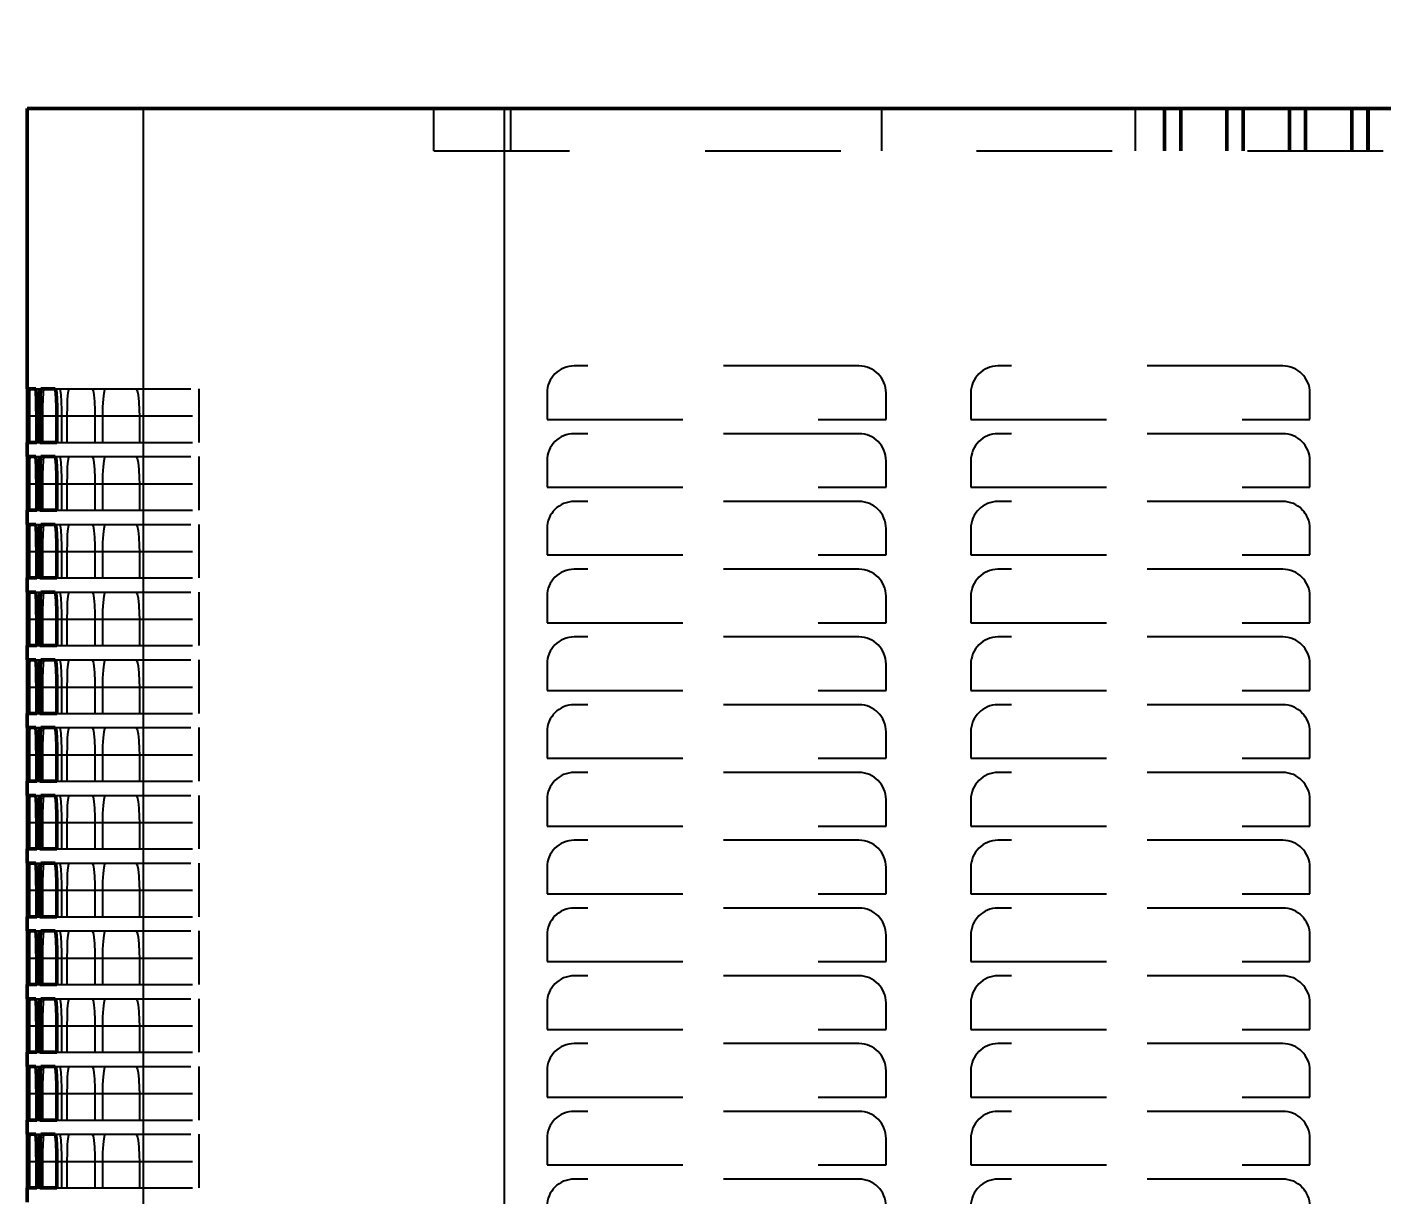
# Model space of a CAD drawing. Header units: inches. Extents: x -0.3 to 42.3, y 0 to 35.9.
# Drawn here: x -0.27 to 9.72, y 27.13 to 35.75 of the extents above; entities that cross this region are included whole.
import ezdxf

# ---------------------------------------------------------------- set-up
doc = ezdxf.new("R2010")
doc.units = ezdxf.units.IN
doc.header["$MEASUREMENT"] = 0
doc.linetypes.add('Dashed', pattern=[2, 1, -1])
for name, color, linetype, lineweight in [('AM_0', 7, 'Continuous', 50), ('AM_4', 3, 'Continuous', 25), ('AM_5', 3, 'Continuous', 25), ('AM_9', 6, 'Dashed', 25)]:
    doc.layers.add(name, color=color, linetype=linetype, lineweight=lineweight)
doc.dimstyles.get("Standard").update_dxf_attribs({"dimtxt": 0.18, "dimasz": 0.18, "dimexe": 0.18, "dimexo": 0.0625, "dimgap": 0.09, "dimtad": 0, "dimtih": 1, "dimtoh": 1, "dimdec": 4, "dimzin": 0, "dimdsep": 46, "dimtxsty": 'Standard', "dimcen": 0.09, "dimadec": 0, "dimazin": 0, "dimtfac": 1, "dimtdec": 4, "dimtofl": 0, "dimtmove": 0, "dimatfit": 3, "dimfxl": 1, "dimtolj": 1, "dimtzin": 0, "dimarcsym": 0})

# ---------------------------------------------------------------- blocks, each defined once
blk = doc.blocks.new('*D1')
at = {"layer": 'AM_5', "color": 0, "lineweight": -2}
for p, q in [((14.375, 35.75), (39.27, 35.75)), ((39.27, 33.75), (39.27, 24.8282)), ((39.27, 2), (39.27, 10.9218)), ((3.39, 0), (39.27, 0))]:
    blk.add_line(p, q, dxfattribs=at)
at = {"layer": 'AM_5', "color": 0}
for points in [[(39.6033, 33.75), (38.9367, 33.75), (39.27, 35.75)], [(38.9367, 2), (39.6033, 2), (39.27, 0)]]:
    blk.add_solid(points, dxfattribs=at)
at = {"layer": 'Defpoints', "color": 0}
for p in [(14.375, 35.75), (3.39, 0), (39.27, 0)]:
    blk.add_point(p, dxfattribs=at)
at = {"layer": 'AM_5', "color": 0, "insert": (39.27, 17.875), "char_height": 2, "attachment_point": 5, "rotation": 90}
blk.add_mtext('\\A1;35.75 in', dxfattribs=at)

msp = doc.modelspace()

# ---------------------------------------------------------------- linework, layer by layer
at = {"layer": 'AM_0'}
for p, q in [((-0.27, 35.15), (35.27, 35.15)), ((-0.27, 35.15), (-0.27, 33.081)), ((-0.26742, 33.081), (-0.27, 33.081)), ((-0.20582, 33.081), (-0.25626, 33.081)), ((-0.06207, 33.081), (-0.16774, 33.081)), ((-0.26593, 32.686), (-0.26593, 32.881)), ((-0.25913, 32.881), (-0.25913, 32.686)), ((-0.19909, 32.686), (-0.19909, 32.881)), ((-0.17586, 32.881), (-0.17586, 32.686)), ((-0.05007, 32.686), (-0.05007, 32.881)), ((-0.27, 32.686), (-0.26593, 32.686)), ((-0.27, 32.686), (-0.27, 32.581)), ((-0.25913, 32.686), (-0.19909, 32.686)), ((-0.17586, 32.686), (-0.05007, 32.686)), ((-0.26742, 32.581), (-0.27, 32.581)), ((-0.20582, 32.581), (-0.25626, 32.581)), ((-0.06207, 32.581), (-0.16774, 32.581)), ((-0.26593, 32.186), (-0.26593, 32.381)), ((-0.25913, 32.381), (-0.25913, 32.186)), ((-0.19909, 32.186), (-0.19909, 32.381)), ((-0.17586, 32.381), (-0.17586, 32.186)), ((-0.05007, 32.186), (-0.05007, 32.381)), ((-0.27, 32.186), (-0.26593, 32.186)), ((-0.27, 32.186), (-0.27, 32.081)), ((-0.25913, 32.186), (-0.19909, 32.186)), ((-0.17586, 32.186), (-0.05007, 32.186)), ((-0.26742, 32.081), (-0.27, 32.081)), ((-0.20582, 32.081), (-0.25626, 32.081)), ((-0.06207, 32.081), (-0.16774, 32.081)), ((-0.26593, 31.686), (-0.26593, 31.881)), ((-0.25913, 31.881), (-0.25913, 31.686)), ((-0.19909, 31.686), (-0.19909, 31.881)), ((-0.17586, 31.881), (-0.17586, 31.686)), ((-0.05007, 31.686), (-0.05007, 31.881)), ((-0.27, 31.686), (-0.26593, 31.686)), ((-0.27, 31.686), (-0.27, 31.581)), ((-0.25913, 31.686), (-0.19909, 31.686)), ((-0.17586, 31.686), (-0.05007, 31.686)), ((-0.26742, 31.581), (-0.27, 31.581)), ((-0.20582, 31.581), (-0.25626, 31.581)), ((-0.06207, 31.581), (-0.16774, 31.581)), ((-0.26593, 31.186), (-0.26593, 31.381)), ((-0.25913, 31.381), (-0.25913, 31.186)), ((-0.19909, 31.186), (-0.19909, 31.381)), ((-0.17586, 31.381), (-0.17586, 31.186)), ((-0.05007, 31.186), (-0.05007, 31.381)), ((-0.27, 31.186), (-0.26593, 31.186)), ((-0.27, 31.186), (-0.27, 31.081)), ((-0.25913, 31.186), (-0.19909, 31.186)), ((-0.17586, 31.186), (-0.05007, 31.186)), ((-0.26742, 31.081), (-0.27, 31.081)), ((-0.20582, 31.081), (-0.25626, 31.081)), ((-0.06207, 31.081), (-0.16774, 31.081)), ((-0.26593, 30.686), (-0.26593, 30.881)), ((-0.25913, 30.881), (-0.25913, 30.686)), ((-0.19909, 30.686), (-0.19909, 30.881)), ((-0.17586, 30.881), (-0.17586, 30.686)), ((-0.05007, 30.686), (-0.05007, 30.881)), ((-0.27, 30.686), (-0.26593, 30.686)), ((-0.27, 30.686), (-0.27, 30.581)), ((-0.25913, 30.686), (-0.19909, 30.686)), ((-0.17586, 30.686), (-0.05007, 30.686)), ((-0.26742, 30.581), (-0.27, 30.581)), ((-0.20582, 30.581), (-0.25626, 30.581)), ((-0.06207, 30.581), (-0.16774, 30.581)), ((-0.26593, 30.186), (-0.26593, 30.381)), ((-0.25913, 30.381), (-0.25913, 30.186)), ((-0.19909, 30.186), (-0.19909, 30.381)), ((-0.17586, 30.381), (-0.17586, 30.186)), ((-0.05007, 30.186), (-0.05007, 30.381)), ((-0.27, 30.186), (-0.26593, 30.186)), ((-0.27, 30.186), (-0.27, 30.081)), ((-0.25913, 30.186), (-0.19909, 30.186)), ((-0.17586, 30.186), (-0.05007, 30.186)), ((-0.26742, 30.081), (-0.27, 30.081)), ((-0.20582, 30.081), (-0.25626, 30.081)), ((-0.06207, 30.081), (-0.16774, 30.081)), ((-0.26593, 29.686), (-0.26593, 29.881)), ((-0.25913, 29.881), (-0.25913, 29.686)), ((-0.19909, 29.686), (-0.19909, 29.881)), ((-0.17586, 29.881), (-0.17586, 29.686)), ((-0.05007, 29.686), (-0.05007, 29.881)), ((-0.27, 29.686), (-0.26593, 29.686)), ((-0.27, 29.686), (-0.27, 29.581)), ((-0.25913, 29.686), (-0.19909, 29.686)), ((-0.17586, 29.686), (-0.05007, 29.686)), ((-0.26742, 29.581), (-0.27, 29.581)), ((-0.20582, 29.581), (-0.25626, 29.581)), ((-0.06207, 29.581), (-0.16774, 29.581)), ((-0.26593, 29.186), (-0.26593, 29.381)), ((-0.25913, 29.381), (-0.25913, 29.186)), ((-0.19909, 29.186), (-0.19909, 29.381)), ((-0.17586, 29.381), (-0.17586, 29.186)), ((-0.05007, 29.186), (-0.05007, 29.381)), ((-0.27, 29.186), (-0.26593, 29.186)), ((-0.27, 29.186), (-0.27, 29.081)), ((-0.25913, 29.186), (-0.19909, 29.186)), ((-0.17586, 29.186), (-0.05007, 29.186)), ((-0.26742, 29.081), (-0.27, 29.081)), ((-0.20582, 29.081), (-0.25626, 29.081)), ((-0.06207, 29.081), (-0.16774, 29.081)), ((-0.26593, 28.686), (-0.26593, 28.881)), ((-0.25913, 28.881), (-0.25913, 28.686)), ((-0.19909, 28.686), (-0.19909, 28.881)), ((-0.17586, 28.881), (-0.17586, 28.686)), ((-0.05007, 28.686), (-0.05007, 28.881)), ((-0.27, 28.686), (-0.26593, 28.686)), ((-0.27, 28.686), (-0.27, 28.581)), ((-0.25913, 28.686), (-0.19909, 28.686)), ((-0.17586, 28.686), (-0.05007, 28.686)), ((-0.26742, 28.581), (-0.27, 28.581)), ((-0.20582, 28.581), (-0.25626, 28.581)), ((-0.06207, 28.581), (-0.16774, 28.581)), ((-0.26593, 28.186), (-0.26593, 28.381)), ((-0.25913, 28.381), (-0.25913, 28.186)), ((-0.19909, 28.186), (-0.19909, 28.381)), ((-0.17586, 28.381), (-0.17586, 28.186)), ((-0.05007, 28.186), (-0.05007, 28.381)), ((-0.27, 28.186), (-0.26593, 28.186)), ((-0.27, 28.186), (-0.27, 28.081)), ((-0.25913, 28.186), (-0.19909, 28.186)), ((-0.17586, 28.186), (-0.05007, 28.186)), ((-0.26742, 28.081), (-0.27, 28.081)), ((-0.20582, 28.081), (-0.25626, 28.081)), ((-0.06207, 28.081), (-0.16774, 28.081)), ((-0.26593, 27.686), (-0.26593, 27.881)), ((-0.25913, 27.881), (-0.25913, 27.686)), ((-0.19909, 27.686), (-0.19909, 27.881)), ((-0.17586, 27.881), (-0.17586, 27.686)), ((-0.05007, 27.686), (-0.05007, 27.881)), ((-0.27, 27.686), (-0.26593, 27.686)), ((-0.27, 27.686), (-0.27, 27.581)), ((-0.25913, 27.686), (-0.19909, 27.686)), ((-0.17586, 27.686), (-0.05007, 27.686)), ((-0.26742, 27.581), (-0.27, 27.581)), ((-0.20582, 27.581), (-0.25626, 27.581)), ((-0.06207, 27.581), (-0.16774, 27.581)), ((-0.26593, 27.186), (-0.26593, 27.381)), ((-0.25913, 27.381), (-0.25913, 27.186)), ((-0.19909, 27.186), (-0.19909, 27.381)), ((-0.17586, 27.381), (-0.17586, 27.186)), ((-0.05007, 27.186), (-0.05007, 27.381)), ((-0.27, 27.186), (-0.26593, 27.186)), ((-0.27, 27.186), (-0.27, 27.081)), ((-0.25913, 27.186), (-0.19909, 27.186)), ((-0.17586, 27.186), (-0.05007, 27.186))]:
    msp.add_line(p, q, dxfattribs=at)
for points in [[(-0.26593, 32.881), (-0.26603, 32.9472), (-0.26629, 33.00594), (-0.26667, 33.05059), (-0.26712, 33.07612), (-0.26742, 33.081)], [(-0.25626, 33.081), (-0.25725, 33.06972), (-0.25809, 33.03717), (-0.25871, 32.987), (-0.25906, 32.92488), (-0.25913, 32.881)], [(-0.19909, 32.881), (-0.19947, 32.94717), (-0.20059, 33.00588), (-0.20229, 33.05053), (-0.20437, 33.0761), (-0.20582, 33.081)], [(-0.16774, 33.081), (-0.17047, 33.06971), (-0.17286, 33.03711), (-0.17465, 32.98689), (-0.17567, 32.92475), (-0.17586, 32.881)], [(-0.05007, 32.881), (-0.05075, 32.94711), (-0.05272, 33.00577), (-0.05573, 33.05042), (-0.05944, 33.07604), (-0.06207, 33.081)], [(-0.26593, 32.381), (-0.26603, 32.4472), (-0.26629, 32.50594), (-0.26667, 32.55059), (-0.26712, 32.57612), (-0.26742, 32.581)], [(-0.25626, 32.581), (-0.25725, 32.56972), (-0.25809, 32.53717), (-0.25871, 32.487), (-0.25906, 32.42488), (-0.25913, 32.381)], [(-0.19909, 32.381), (-0.19947, 32.44717), (-0.20059, 32.50588), (-0.20229, 32.55053), (-0.20437, 32.5761), (-0.20582, 32.581)], [(-0.16774, 32.581), (-0.17047, 32.56971), (-0.17286, 32.53711), (-0.17465, 32.48689), (-0.17567, 32.42475), (-0.17586, 32.381)], [(-0.05007, 32.381), (-0.05075, 32.44711), (-0.05272, 32.50577), (-0.05573, 32.55042), (-0.05944, 32.57604), (-0.06207, 32.581)], [(-0.26593, 31.881), (-0.26603, 31.9472), (-0.26629, 32.00594), (-0.26667, 32.05059), (-0.26712, 32.07612), (-0.26742, 32.081)], [(-0.25626, 32.081), (-0.25725, 32.06972), (-0.25809, 32.03717), (-0.25871, 31.987), (-0.25906, 31.92488), (-0.25913, 31.881)], [(-0.19909, 31.881), (-0.19947, 31.94717), (-0.20059, 32.00588), (-0.20229, 32.05053), (-0.20437, 32.0761), (-0.20582, 32.081)], [(-0.16774, 32.081), (-0.17047, 32.06971), (-0.17286, 32.03711), (-0.17465, 31.98689), (-0.17567, 31.92475), (-0.17586, 31.881)], [(-0.05007, 31.881), (-0.05075, 31.94711), (-0.05272, 32.00577), (-0.05573, 32.05042), (-0.05944, 32.07604), (-0.06207, 32.081)], [(-0.26593, 31.381), (-0.26603, 31.4472), (-0.26629, 31.50594), (-0.26667, 31.55059), (-0.26712, 31.57612), (-0.26742, 31.581)], [(-0.25626, 31.581), (-0.25725, 31.56972), (-0.25809, 31.53717), (-0.25871, 31.487), (-0.25906, 31.42488), (-0.25913, 31.381)], [(-0.19909, 31.381), (-0.19947, 31.44717), (-0.20059, 31.50588), (-0.20229, 31.55053), (-0.20437, 31.5761), (-0.20582, 31.581)], [(-0.16774, 31.581), (-0.17047, 31.56971), (-0.17286, 31.53711), (-0.17465, 31.48689), (-0.17567, 31.42475), (-0.17586, 31.381)], [(-0.05007, 31.381), (-0.05075, 31.44711), (-0.05272, 31.50577), (-0.05573, 31.55042), (-0.05944, 31.57604), (-0.06207, 31.581)], [(-0.26593, 30.881), (-0.26603, 30.9472), (-0.26629, 31.00594), (-0.26667, 31.05059), (-0.26712, 31.07612), (-0.26742, 31.081)], [(-0.25626, 31.081), (-0.25725, 31.06972), (-0.25809, 31.03717), (-0.25871, 30.987), (-0.25906, 30.92488), (-0.25913, 30.881)], [(-0.19909, 30.881), (-0.19947, 30.94717), (-0.20059, 31.00588), (-0.20229, 31.05053), (-0.20437, 31.0761), (-0.20582, 31.081)], [(-0.16774, 31.081), (-0.17047, 31.06971), (-0.17286, 31.03711), (-0.17465, 30.98689), (-0.17567, 30.92475), (-0.17586, 30.881)], [(-0.05007, 30.881), (-0.05075, 30.94711), (-0.05272, 31.00577), (-0.05573, 31.05042), (-0.05944, 31.07604), (-0.06207, 31.081)], [(-0.26593, 30.381), (-0.26603, 30.4472), (-0.26629, 30.50594), (-0.26667, 30.55059), (-0.26712, 30.57612), (-0.26742, 30.581)], [(-0.25626, 30.581), (-0.25725, 30.56972), (-0.25809, 30.53717), (-0.25871, 30.487), (-0.25906, 30.42488), (-0.25913, 30.381)], [(-0.19909, 30.381), (-0.19947, 30.44717), (-0.20059, 30.50588), (-0.20229, 30.55053), (-0.20437, 30.5761), (-0.20582, 30.581)], [(-0.16774, 30.581), (-0.17047, 30.56971), (-0.17286, 30.53711), (-0.17465, 30.48689), (-0.17567, 30.42475), (-0.17586, 30.381)], [(-0.05007, 30.381), (-0.05075, 30.44711), (-0.05272, 30.50577), (-0.05573, 30.55042), (-0.05944, 30.57604), (-0.06207, 30.581)], [(-0.26593, 29.881), (-0.26603, 29.9472), (-0.26629, 30.00594), (-0.26667, 30.05059), (-0.26712, 30.07612), (-0.26742, 30.081)], [(-0.25626, 30.081), (-0.25725, 30.06972), (-0.25809, 30.03717), (-0.25871, 29.987), (-0.25906, 29.92488), (-0.25913, 29.881)], [(-0.19909, 29.881), (-0.19947, 29.94717), (-0.20059, 30.00588), (-0.20229, 30.05053), (-0.20437, 30.0761), (-0.20582, 30.081)], [(-0.16774, 30.081), (-0.17047, 30.06971), (-0.17286, 30.03711), (-0.17465, 29.98689), (-0.17567, 29.92475), (-0.17586, 29.881)], [(-0.05007, 29.881), (-0.05075, 29.94711), (-0.05272, 30.00577), (-0.05573, 30.05042), (-0.05944, 30.07604), (-0.06207, 30.081)], [(-0.26593, 29.381), (-0.26603, 29.4472), (-0.26629, 29.50594), (-0.26667, 29.55059), (-0.26712, 29.57612), (-0.26742, 29.581)], [(-0.25626, 29.581), (-0.25725, 29.56972), (-0.25809, 29.53717), (-0.25871, 29.487), (-0.25906, 29.42488), (-0.25913, 29.381)], [(-0.19909, 29.381), (-0.19947, 29.44717), (-0.20059, 29.50588), (-0.20229, 29.55053), (-0.20437, 29.5761), (-0.20582, 29.581)], [(-0.16774, 29.581), (-0.17047, 29.56971), (-0.17286, 29.53711), (-0.17465, 29.48689), (-0.17567, 29.42475), (-0.17586, 29.381)], [(-0.05007, 29.381), (-0.05075, 29.44711), (-0.05272, 29.50577), (-0.05573, 29.55042), (-0.05944, 29.57604), (-0.06207, 29.581)], [(-0.26593, 28.881), (-0.26603, 28.9472), (-0.26629, 29.00594), (-0.26667, 29.05059), (-0.26712, 29.07612), (-0.26742, 29.081)], [(-0.25626, 29.081), (-0.25725, 29.06972), (-0.25809, 29.03717), (-0.25871, 28.987), (-0.25906, 28.92488), (-0.25913, 28.881)], [(-0.19909, 28.881), (-0.19947, 28.94717), (-0.20059, 29.00588), (-0.20229, 29.05053), (-0.20437, 29.0761), (-0.20582, 29.081)], [(-0.16774, 29.081), (-0.17047, 29.06971), (-0.17286, 29.03711), (-0.17465, 28.98689), (-0.17567, 28.92475), (-0.17586, 28.881)], [(-0.05007, 28.881), (-0.05075, 28.94711), (-0.05272, 29.00577), (-0.05573, 29.05042), (-0.05944, 29.07604), (-0.06207, 29.081)], [(-0.26593, 28.381), (-0.26603, 28.4472), (-0.26629, 28.50594), (-0.26667, 28.55059), (-0.26712, 28.57612), (-0.26742, 28.581)], [(-0.25626, 28.581), (-0.25725, 28.56972), (-0.25809, 28.53717), (-0.25871, 28.487), (-0.25906, 28.42488), (-0.25913, 28.381)], [(-0.19909, 28.381), (-0.19947, 28.44717), (-0.20059, 28.50588), (-0.20229, 28.55053), (-0.20437, 28.5761), (-0.20582, 28.581)], [(-0.16774, 28.581), (-0.17047, 28.56971), (-0.17286, 28.53711), (-0.17465, 28.48689), (-0.17567, 28.42475), (-0.17586, 28.381)], [(-0.05007, 28.381), (-0.05075, 28.44711), (-0.05272, 28.50577), (-0.05573, 28.55042), (-0.05944, 28.57604), (-0.06207, 28.581)], [(-0.26593, 27.881), (-0.26603, 27.9472), (-0.26629, 28.00594), (-0.26667, 28.05059), (-0.26712, 28.07612), (-0.26742, 28.081)], [(-0.25626, 28.081), (-0.25725, 28.06972), (-0.25809, 28.03717), (-0.25871, 27.987), (-0.25906, 27.92488), (-0.25913, 27.881)], [(-0.19909, 27.881), (-0.19947, 27.94717), (-0.20059, 28.00588), (-0.20229, 28.05053), (-0.20437, 28.0761), (-0.20582, 28.081)], [(-0.16774, 28.081), (-0.17047, 28.06971), (-0.17286, 28.03711), (-0.17465, 27.98689), (-0.17567, 27.92475), (-0.17586, 27.881)], [(-0.05007, 27.881), (-0.05075, 27.94711), (-0.05272, 28.00577), (-0.05573, 28.05042), (-0.05944, 28.07604), (-0.06207, 28.081)], [(-0.26593, 27.381), (-0.26603, 27.4472), (-0.26629, 27.50594), (-0.26667, 27.55059), (-0.26712, 27.57612), (-0.26742, 27.581)], [(-0.25626, 27.581), (-0.25725, 27.56972), (-0.25809, 27.53717), (-0.25871, 27.487), (-0.25906, 27.42488), (-0.25913, 27.381)], [(-0.19909, 27.381), (-0.19947, 27.44717), (-0.20059, 27.50588), (-0.20229, 27.55053), (-0.20437, 27.5761), (-0.20582, 27.581)], [(-0.16774, 27.581), (-0.17047, 27.56971), (-0.17286, 27.53711), (-0.17465, 27.48689), (-0.17567, 27.42475), (-0.17586, 27.381)], [(-0.05007, 27.381), (-0.05075, 27.44711), (-0.05272, 27.50577), (-0.05573, 27.55042), (-0.05944, 27.57604), (-0.06207, 27.581)]]:
    msp.add_lwpolyline(points, dxfattribs=at)
at = {"layer": 'AM_4'}
for p, q in [((0.58584, 35.15), (0.58584, 14.625)), ((3.2489, 35.15), (3.2489, 14.625)), ((-0.25913, 32.881), (-0.19909, 32.881)), ((-0.17586, 32.881), (-0.05007, 32.881)), ((-0.25913, 32.381), (-0.19909, 32.381)), ((-0.17586, 32.381), (-0.05007, 32.381)), ((-0.25913, 31.881), (-0.19909, 31.881)), ((-0.17586, 31.881), (-0.05007, 31.881)), ((-0.25913, 31.381), (-0.19909, 31.381)), ((-0.17586, 31.381), (-0.05007, 31.381)), ((-0.25913, 30.881), (-0.19909, 30.881)), ((-0.17586, 30.881), (-0.05007, 30.881)), ((-0.25913, 30.381), (-0.19909, 30.381)), ((-0.17586, 30.381), (-0.05007, 30.381)), ((-0.25913, 29.881), (-0.19909, 29.881)), ((-0.17586, 29.881), (-0.05007, 29.881)), ((-0.25913, 29.381), (-0.19909, 29.381)), ((-0.17586, 29.381), (-0.05007, 29.381)), ((-0.25913, 28.881), (-0.19909, 28.881)), ((-0.17586, 28.881), (-0.05007, 28.881)), ((-0.25913, 28.381), (-0.19909, 28.381)), ((-0.17586, 28.381), (-0.05007, 28.381)), ((-0.25913, 27.881), (-0.19909, 27.881)), ((-0.17586, 27.881), (-0.05007, 27.881)), ((-0.25913, 27.381), (-0.19909, 27.381)), ((-0.17586, 27.381), (-0.05007, 27.381))]:
    msp.add_line(p, q, dxfattribs=at)
at = {"layer": 'AM_9'}
for p, q in [((2.73, 34.838), (2.73, 35.15)), ((3.2489, 35.15), (3.2489, 1.625)), ((3.29791, 34.838), (3.29791, 35.15)), ((6.03166, 34.838), (6.03166, 35.15)), ((7.9, 35.15), (7.9, 34.838)), ((8.11, 35.15), (8.11, 34.838)), ((8.11666, 34.838), (8.11666, 35.15)), ((8.12332, 34.838), (8.12332, 35.15)), ((8.23, 35.15), (8.23, 34.838)), ((8.23674, 34.838), (8.23674, 35.15)), ((8.24349, 34.838), (8.24349, 35.15)), ((8.57, 35.15), (8.57, 34.838)), ((8.577, 34.838), (8.577, 35.15)), ((8.58401, 34.838), (8.58401, 35.15)), ((8.69, 35.15), (8.69, 34.838)), ((8.6971, 34.838), (8.6971, 35.15)), ((8.7042, 34.838), (8.7042, 35.15)), ((9.03, 35.15), (9.03, 34.838)), ((9.03738, 34.838), (9.03738, 35.15)), ((9.04477, 34.838), (9.04477, 35.15)), ((9.15, 35.15), (9.15, 34.838)), ((9.15749, 34.838), (9.15749, 35.15)), ((9.16498, 34.838), (9.16498, 35.15)), ((9.49, 35.15), (9.49, 34.838)), ((9.49781, 34.838), (9.49781, 35.15)), ((9.50562, 34.838), (9.50562, 35.15)), ((9.61, 35.15), (9.61, 34.838)), ((9.61793, 34.838), (9.61793, 35.15)), ((9.62586, 34.838), (9.62586, 35.15)), ((2.73, 34.838), (32.27, 34.838)), ((5.864, 33.25), (3.764, 33.25)), ((8.989, 33.25), (6.889, 33.25)), ((-0.26742, 33.081), (-0.25626, 33.081)), ((-0.20582, 33.081), (-0.16774, 33.081)), ((-0.06207, 33.081), (1, 33.081)), ((1, 32.686), (1, 33.081)), ((3.564, 33.05), (3.564, 32.855)), ((6.064, 32.855), (6.064, 33.05)), ((6.689, 33.05), (6.689, 32.855)), ((9.189, 32.855), (9.189, 33.05)), ((-0.26593, 32.881), (-0.25913, 32.881)), ((-0.26035, 32.881), (-0.26035, 32.686)), ((-0.25075, 32.686), (-0.25075, 32.881)), ((-0.19909, 32.881), (-0.17586, 32.881)), ((-0.17953, 32.881), (-0.17953, 32.686)), ((-0.15351, 32.686), (-0.15351, 32.881)), ((-0.05007, 32.881), (1, 32.881)), ((-0.01649, 32.881), (-0.01649, 32.686)), ((0.026, 32.686), (0.026, 32.881)), ((0.22909, 32.881), (0.22909, 32.686)), ((0.28815, 32.686), (0.28815, 32.881)), ((0.55774, 32.881), (0.55774, 32.686)), ((3.564, 32.855), (6.064, 32.855)), ((6.689, 32.855), (9.189, 32.855)), ((-0.26593, 32.686), (-0.25913, 32.686)), ((-0.19909, 32.686), (-0.17586, 32.686)), ((-0.05007, 32.686), (1, 32.686)), ((5.864, 32.75), (3.764, 32.75)), ((8.989, 32.75), (6.889, 32.75)), ((-0.26742, 32.581), (-0.25626, 32.581)), ((-0.20582, 32.581), (-0.16774, 32.581)), ((-0.06207, 32.581), (1, 32.581)), ((1, 32.186), (1, 32.581)), ((3.564, 32.55), (3.564, 32.355)), ((6.064, 32.355), (6.064, 32.55)), ((6.689, 32.55), (6.689, 32.355)), ((9.189, 32.355), (9.189, 32.55)), ((-0.26593, 32.381), (-0.25913, 32.381)), ((-0.26035, 32.381), (-0.26035, 32.186)), ((-0.25075, 32.186), (-0.25075, 32.381)), ((-0.19909, 32.381), (-0.17586, 32.381)), ((-0.17953, 32.381), (-0.17953, 32.186)), ((-0.15351, 32.186), (-0.15351, 32.381)), ((-0.05007, 32.381), (1, 32.381)), ((-0.01649, 32.381), (-0.01649, 32.186)), ((0.026, 32.186), (0.026, 32.381)), ((0.22909, 32.381), (0.22909, 32.186)), ((0.28815, 32.186), (0.28815, 32.381)), ((0.55774, 32.381), (0.55774, 32.186)), ((3.564, 32.355), (6.064, 32.355)), ((6.689, 32.355), (9.189, 32.355)), ((-0.26593, 32.186), (-0.25913, 32.186)), ((-0.19909, 32.186), (-0.17586, 32.186)), ((-0.05007, 32.186), (1, 32.186)), ((5.864, 32.25), (3.764, 32.25)), ((8.989, 32.25), (6.889, 32.25)), ((-0.26742, 32.081), (-0.25626, 32.081)), ((-0.20582, 32.081), (-0.16774, 32.081)), ((-0.06207, 32.081), (1, 32.081)), ((1, 31.686), (1, 32.081)), ((3.564, 32.05), (3.564, 31.855)), ((6.064, 31.855), (6.064, 32.05)), ((6.689, 32.05), (6.689, 31.855)), ((9.189, 31.855), (9.189, 32.05)), ((-0.26593, 31.881), (-0.25913, 31.881)), ((-0.26035, 31.881), (-0.26035, 31.686)), ((-0.25075, 31.686), (-0.25075, 31.881)), ((-0.19909, 31.881), (-0.17586, 31.881)), ((-0.17953, 31.881), (-0.17953, 31.686)), ((-0.15351, 31.686), (-0.15351, 31.881)), ((-0.05007, 31.881), (1, 31.881)), ((-0.01649, 31.881), (-0.01649, 31.686)), ((0.026, 31.686), (0.026, 31.881)), ((0.22909, 31.881), (0.22909, 31.686)), ((0.28815, 31.686), (0.28815, 31.881)), ((0.55774, 31.881), (0.55774, 31.686)), ((3.564, 31.855), (6.064, 31.855)), ((6.689, 31.855), (9.189, 31.855)), ((-0.26593, 31.686), (-0.25913, 31.686)), ((-0.19909, 31.686), (-0.17586, 31.686)), ((-0.05007, 31.686), (1, 31.686)), ((5.864, 31.75), (3.764, 31.75)), ((8.989, 31.75), (6.889, 31.75)), ((-0.26742, 31.581), (-0.25626, 31.581)), ((-0.20582, 31.581), (-0.16774, 31.581)), ((-0.06207, 31.581), (1, 31.581)), ((1, 31.186), (1, 31.581)), ((3.564, 31.55), (3.564, 31.355)), ((6.064, 31.355), (6.064, 31.55)), ((6.689, 31.55), (6.689, 31.355)), ((9.189, 31.355), (9.189, 31.55)), ((-0.26593, 31.381), (-0.25913, 31.381)), ((-0.26035, 31.381), (-0.26035, 31.186)), ((-0.25075, 31.186), (-0.25075, 31.381)), ((-0.19909, 31.381), (-0.17586, 31.381)), ((-0.17953, 31.381), (-0.17953, 31.186)), ((-0.15351, 31.186), (-0.15351, 31.381)), ((-0.05007, 31.381), (1, 31.381)), ((-0.01649, 31.381), (-0.01649, 31.186)), ((0.026, 31.186), (0.026, 31.381)), ((0.22909, 31.381), (0.22909, 31.186)), ((0.28815, 31.186), (0.28815, 31.381)), ((0.55774, 31.381), (0.55774, 31.186)), ((3.564, 31.355), (6.064, 31.355)), ((6.689, 31.355), (9.189, 31.355)), ((-0.26593, 31.186), (-0.25913, 31.186)), ((-0.19909, 31.186), (-0.17586, 31.186)), ((-0.05007, 31.186), (1, 31.186)), ((5.864, 31.25), (3.764, 31.25)), ((8.989, 31.25), (6.889, 31.25)), ((-0.26742, 31.081), (-0.25626, 31.081)), ((-0.20582, 31.081), (-0.16774, 31.081)), ((-0.06207, 31.081), (1, 31.081)), ((1, 30.686), (1, 31.081)), ((3.564, 31.05), (3.564, 30.855)), ((6.064, 30.855), (6.064, 31.05)), ((6.689, 31.05), (6.689, 30.855)), ((9.189, 30.855), (9.189, 31.05)), ((-0.26593, 30.881), (-0.25913, 30.881)), ((-0.26035, 30.881), (-0.26035, 30.686)), ((-0.25075, 30.686), (-0.25075, 30.881)), ((-0.19909, 30.881), (-0.17586, 30.881)), ((-0.17953, 30.881), (-0.17953, 30.686)), ((-0.15351, 30.686), (-0.15351, 30.881)), ((-0.05007, 30.881), (1, 30.881)), ((-0.01649, 30.881), (-0.01649, 30.686)), ((0.026, 30.686), (0.026, 30.881)), ((0.22909, 30.881), (0.22909, 30.686)), ((0.28815, 30.686), (0.28815, 30.881)), ((0.55774, 30.881), (0.55774, 30.686)), ((3.564, 30.855), (6.064, 30.855)), ((6.689, 30.855), (9.189, 30.855)), ((-0.26593, 30.686), (-0.25913, 30.686)), ((-0.19909, 30.686), (-0.17586, 30.686)), ((-0.05007, 30.686), (1, 30.686)), ((5.864, 30.75), (3.764, 30.75)), ((8.989, 30.75), (6.889, 30.75)), ((-0.26742, 30.581), (-0.25626, 30.581)), ((-0.20582, 30.581), (-0.16774, 30.581)), ((-0.06207, 30.581), (1, 30.581)), ((1, 30.186), (1, 30.581)), ((3.564, 30.55), (3.564, 30.355)), ((6.064, 30.355), (6.064, 30.55)), ((6.689, 30.55), (6.689, 30.355)), ((9.189, 30.355), (9.189, 30.55)), ((-0.26593, 30.381), (-0.25913, 30.381)), ((-0.26035, 30.381), (-0.26035, 30.186)), ((-0.25075, 30.186), (-0.25075, 30.381)), ((-0.19909, 30.381), (-0.17586, 30.381)), ((-0.17953, 30.381), (-0.17953, 30.186)), ((-0.15351, 30.186), (-0.15351, 30.381)), ((-0.05007, 30.381), (1, 30.381)), ((-0.01649, 30.381), (-0.01649, 30.186)), ((0.026, 30.186), (0.026, 30.381)), ((0.22909, 30.381), (0.22909, 30.186)), ((0.28815, 30.186), (0.28815, 30.381)), ((0.55774, 30.381), (0.55774, 30.186)), ((3.564, 30.355), (6.064, 30.355)), ((6.689, 30.355), (9.189, 30.355)), ((-0.26593, 30.186), (-0.25913, 30.186)), ((-0.19909, 30.186), (-0.17586, 30.186)), ((-0.05007, 30.186), (1, 30.186)), ((5.864, 30.25), (3.764, 30.25)), ((8.989, 30.25), (6.889, 30.25)), ((-0.26742, 30.081), (-0.25626, 30.081)), ((-0.20582, 30.081), (-0.16774, 30.081)), ((-0.06207, 30.081), (1, 30.081)), ((1, 29.686), (1, 30.081)), ((3.564, 30.05), (3.564, 29.855)), ((6.064, 29.855), (6.064, 30.05)), ((6.689, 30.05), (6.689, 29.855)), ((9.189, 29.855), (9.189, 30.05)), ((-0.26593, 29.881), (-0.25913, 29.881)), ((-0.26035, 29.881), (-0.26035, 29.686)), ((-0.25075, 29.686), (-0.25075, 29.881)), ((-0.19909, 29.881), (-0.17586, 29.881)), ((-0.17953, 29.881), (-0.17953, 29.686)), ((-0.15351, 29.686), (-0.15351, 29.881)), ((-0.05007, 29.881), (1, 29.881)), ((-0.01649, 29.881), (-0.01649, 29.686)), ((0.026, 29.686), (0.026, 29.881)), ((0.22909, 29.881), (0.22909, 29.686)), ((0.28815, 29.686), (0.28815, 29.881)), ((0.55774, 29.881), (0.55774, 29.686)), ((3.564, 29.855), (6.064, 29.855)), ((6.689, 29.855), (9.189, 29.855)), ((-0.26593, 29.686), (-0.25913, 29.686)), ((-0.19909, 29.686), (-0.17586, 29.686)), ((-0.05007, 29.686), (1, 29.686)), ((5.864, 29.75), (3.764, 29.75)), ((8.989, 29.75), (6.889, 29.75)), ((-0.26742, 29.581), (-0.25626, 29.581)), ((-0.20582, 29.581), (-0.16774, 29.581)), ((-0.06207, 29.581), (1, 29.581)), ((1, 29.186), (1, 29.581)), ((3.564, 29.55), (3.564, 29.355)), ((6.064, 29.355), (6.064, 29.55)), ((6.689, 29.55), (6.689, 29.355)), ((9.189, 29.355), (9.189, 29.55)), ((-0.26593, 29.381), (-0.25913, 29.381)), ((-0.26035, 29.381), (-0.26035, 29.186)), ((-0.25075, 29.186), (-0.25075, 29.381)), ((-0.19909, 29.381), (-0.17586, 29.381)), ((-0.17953, 29.381), (-0.17953, 29.186)), ((-0.15351, 29.186), (-0.15351, 29.381)), ((-0.05007, 29.381), (1, 29.381)), ((-0.01649, 29.381), (-0.01649, 29.186)), ((0.026, 29.186), (0.026, 29.381)), ((0.22909, 29.381), (0.22909, 29.186)), ((0.28815, 29.186), (0.28815, 29.381)), ((0.55774, 29.381), (0.55774, 29.186)), ((3.564, 29.355), (6.064, 29.355)), ((6.689, 29.355), (9.189, 29.355)), ((-0.26593, 29.186), (-0.25913, 29.186)), ((-0.19909, 29.186), (-0.17586, 29.186)), ((-0.05007, 29.186), (1, 29.186)), ((5.864, 29.25), (3.764, 29.25)), ((8.989, 29.25), (6.889, 29.25)), ((-0.26742, 29.081), (-0.25626, 29.081)), ((-0.20582, 29.081), (-0.16774, 29.081)), ((-0.06207, 29.081), (1, 29.081)), ((1, 28.686), (1, 29.081)), ((3.564, 29.05), (3.564, 28.855)), ((6.064, 28.855), (6.064, 29.05)), ((6.689, 29.05), (6.689, 28.855)), ((9.189, 28.855), (9.189, 29.05)), ((-0.26593, 28.881), (-0.25913, 28.881)), ((-0.26035, 28.881), (-0.26035, 28.686)), ((-0.25075, 28.686), (-0.25075, 28.881)), ((-0.19909, 28.881), (-0.17586, 28.881)), ((-0.17953, 28.881), (-0.17953, 28.686)), ((-0.15351, 28.686), (-0.15351, 28.881)), ((-0.05007, 28.881), (1, 28.881)), ((-0.01649, 28.881), (-0.01649, 28.686)), ((0.026, 28.686), (0.026, 28.881)), ((0.22909, 28.881), (0.22909, 28.686)), ((0.28815, 28.686), (0.28815, 28.881)), ((0.55774, 28.881), (0.55774, 28.686)), ((3.564, 28.855), (6.064, 28.855)), ((6.689, 28.855), (9.189, 28.855)), ((-0.26593, 28.686), (-0.25913, 28.686)), ((-0.19909, 28.686), (-0.17586, 28.686)), ((-0.05007, 28.686), (1, 28.686)), ((5.864, 28.75), (3.764, 28.75)), ((8.989, 28.75), (6.889, 28.75)), ((-0.26742, 28.581), (-0.25626, 28.581)), ((-0.20582, 28.581), (-0.16774, 28.581)), ((-0.06207, 28.581), (1, 28.581)), ((1, 28.186), (1, 28.581)), ((3.564, 28.55), (3.564, 28.355)), ((6.064, 28.355), (6.064, 28.55)), ((6.689, 28.55), (6.689, 28.355)), ((9.189, 28.355), (9.189, 28.55)), ((-0.26593, 28.381), (-0.25913, 28.381)), ((-0.26035, 28.381), (-0.26035, 28.186)), ((-0.25075, 28.186), (-0.25075, 28.381)), ((-0.19909, 28.381), (-0.17586, 28.381)), ((-0.17953, 28.381), (-0.17953, 28.186)), ((-0.15351, 28.186), (-0.15351, 28.381)), ((-0.05007, 28.381), (1, 28.381)), ((-0.01649, 28.381), (-0.01649, 28.186)), ((0.026, 28.186), (0.026, 28.381)), ((0.22909, 28.381), (0.22909, 28.186)), ((0.28815, 28.186), (0.28815, 28.381)), ((0.55774, 28.381), (0.55774, 28.186)), ((3.564, 28.355), (6.064, 28.355)), ((6.689, 28.355), (9.189, 28.355)), ((-0.26593, 28.186), (-0.25913, 28.186)), ((-0.19909, 28.186), (-0.17586, 28.186)), ((-0.05007, 28.186), (1, 28.186)), ((5.864, 28.25), (3.764, 28.25)), ((8.989, 28.25), (6.889, 28.25)), ((-0.26742, 28.081), (-0.25626, 28.081)), ((-0.20582, 28.081), (-0.16774, 28.081)), ((-0.06207, 28.081), (1, 28.081)), ((1, 27.686), (1, 28.081)), ((3.564, 28.05), (3.564, 27.855)), ((6.064, 27.855), (6.064, 28.05)), ((6.689, 28.05), (6.689, 27.855)), ((9.189, 27.855), (9.189, 28.05)), ((-0.26593, 27.881), (-0.25913, 27.881)), ((-0.26035, 27.881), (-0.26035, 27.686)), ((-0.25075, 27.686), (-0.25075, 27.881)), ((-0.19909, 27.881), (-0.17586, 27.881)), ((-0.17953, 27.881), (-0.17953, 27.686)), ((-0.15351, 27.686), (-0.15351, 27.881)), ((-0.05007, 27.881), (1, 27.881)), ((-0.01649, 27.881), (-0.01649, 27.686)), ((0.026, 27.686), (0.026, 27.881)), ((0.22909, 27.881), (0.22909, 27.686)), ((0.28815, 27.686), (0.28815, 27.881)), ((0.55774, 27.881), (0.55774, 27.686)), ((3.564, 27.855), (6.064, 27.855)), ((6.689, 27.855), (9.189, 27.855)), ((-0.26593, 27.686), (-0.25913, 27.686)), ((-0.19909, 27.686), (-0.17586, 27.686)), ((-0.05007, 27.686), (1, 27.686)), ((5.864, 27.75), (3.764, 27.75)), ((8.989, 27.75), (6.889, 27.75)), ((-0.26742, 27.581), (-0.25626, 27.581)), ((-0.20582, 27.581), (-0.16774, 27.581)), ((-0.06207, 27.581), (1, 27.581)), ((1, 27.186), (1, 27.581)), ((3.564, 27.55), (3.564, 27.355)), ((6.064, 27.355), (6.064, 27.55)), ((6.689, 27.55), (6.689, 27.355)), ((9.189, 27.355), (9.189, 27.55)), ((-0.26593, 27.381), (-0.25913, 27.381)), ((-0.26035, 27.381), (-0.26035, 27.186)), ((-0.25075, 27.186), (-0.25075, 27.381)), ((-0.19909, 27.381), (-0.17586, 27.381)), ((-0.17953, 27.381), (-0.17953, 27.186)), ((-0.15351, 27.186), (-0.15351, 27.381)), ((-0.05007, 27.381), (1, 27.381)), ((-0.01649, 27.381), (-0.01649, 27.186)), ((0.026, 27.186), (0.026, 27.381)), ((0.22909, 27.381), (0.22909, 27.186)), ((0.28815, 27.186), (0.28815, 27.381)), ((0.55774, 27.381), (0.55774, 27.186)), ((3.564, 27.355), (6.064, 27.355)), ((6.689, 27.355), (9.189, 27.355)), ((-0.26593, 27.186), (-0.25913, 27.186)), ((-0.19909, 27.186), (-0.17586, 27.186)), ((-0.05007, 27.186), (1, 27.186)), ((5.864, 27.25), (3.764, 27.25)), ((8.989, 27.25), (6.889, 27.25))]:
    msp.add_line(p, q, dxfattribs=at)
for points in [[(-0.26273, 33.081), (-0.26198, 33.06972), (-0.26128, 33.03717), (-0.26073, 32.987), (-0.26041, 32.92489), (-0.26035, 32.881)], [(-0.25075, 32.881), (-0.25055, 32.94719), (-0.24996, 33.00592), (-0.24902, 33.05057), (-0.24784, 33.07611), (-0.24699, 33.081)], [(-0.18716, 33.081), (-0.18467, 33.06971), (-0.18243, 33.03712), (-0.18071, 32.9869), (-0.17972, 32.92476), (-0.17953, 32.881)], [(-0.15351, 32.881), (-0.15301, 32.94715), (-0.15156, 33.00585), (-0.14931, 33.0505), (-0.1465, 33.07608), (-0.14448, 33.081)], [(-0.0294, 33.081), (-0.02516, 33.06969), (-0.02136, 33.03702), (-0.01846, 32.9867), (-0.01681, 32.92451), (-0.01649, 32.881)], [(0.026, 32.881), (0.0268, 32.94708), (0.0291, 33.0057), (0.03265, 33.05035), (0.0371, 33.07601), (0.0403, 33.081)], [(0.21089, 33.081), (0.21689, 33.06965), (0.22225, 33.03686), (0.22634, 32.98638), (0.22866, 32.92412), (0.22909, 32.881)], [(0.28815, 32.881), (0.28924, 32.94697), (0.29239, 33.0055), (0.29725, 33.05014), (0.30334, 33.07592), (0.30776, 33.081)], [(0.5342, 33.081), (0.54199, 33.0696), (0.54894, 33.03665), (0.55421, 32.98596), (0.55719, 32.92359), (0.55774, 32.881)], [(-0.26273, 32.581), (-0.26198, 32.56972), (-0.26128, 32.53717), (-0.26073, 32.487), (-0.26041, 32.42489), (-0.26035, 32.381)], [(-0.25075, 32.381), (-0.25055, 32.44719), (-0.24996, 32.50592), (-0.24902, 32.55057), (-0.24784, 32.57611), (-0.24699, 32.581)], [(-0.18716, 32.581), (-0.18467, 32.56971), (-0.18243, 32.53712), (-0.18071, 32.4869), (-0.17972, 32.42476), (-0.17953, 32.381)], [(-0.15351, 32.381), (-0.15301, 32.44715), (-0.15156, 32.50585), (-0.14931, 32.5505), (-0.1465, 32.57608), (-0.14448, 32.581)], [(-0.0294, 32.581), (-0.02516, 32.56969), (-0.02136, 32.53702), (-0.01846, 32.4867), (-0.01681, 32.42451), (-0.01649, 32.381)], [(0.026, 32.381), (0.0268, 32.44708), (0.0291, 32.5057), (0.03265, 32.55035), (0.0371, 32.57601), (0.0403, 32.581)], [(0.21089, 32.581), (0.21689, 32.56965), (0.22225, 32.53686), (0.22634, 32.48638), (0.22866, 32.42412), (0.22909, 32.381)], [(0.28815, 32.381), (0.28924, 32.44697), (0.29239, 32.5055), (0.29725, 32.55014), (0.30334, 32.57592), (0.30776, 32.581)], [(0.5342, 32.581), (0.54199, 32.5696), (0.54894, 32.53665), (0.55421, 32.48596), (0.55719, 32.42359), (0.55774, 32.381)], [(-0.26273, 32.081), (-0.26198, 32.06972), (-0.26128, 32.03717), (-0.26073, 31.987), (-0.26041, 31.92489), (-0.26035, 31.881)], [(-0.25075, 31.881), (-0.25055, 31.94719), (-0.24996, 32.00592), (-0.24902, 32.05057), (-0.24784, 32.07611), (-0.24699, 32.081)], [(-0.18716, 32.081), (-0.18467, 32.06971), (-0.18243, 32.03712), (-0.18071, 31.9869), (-0.17972, 31.92476), (-0.17953, 31.881)], [(-0.15351, 31.881), (-0.15301, 31.94715), (-0.15156, 32.00585), (-0.14931, 32.0505), (-0.1465, 32.07608), (-0.14448, 32.081)], [(-0.0294, 32.081), (-0.02516, 32.06969), (-0.02136, 32.03702), (-0.01846, 31.9867), (-0.01681, 31.92451), (-0.01649, 31.881)], [(0.026, 31.881), (0.0268, 31.94708), (0.0291, 32.0057), (0.03265, 32.05035), (0.0371, 32.07601), (0.0403, 32.081)], [(0.21089, 32.081), (0.21689, 32.06965), (0.22225, 32.03686), (0.22634, 31.98638), (0.22866, 31.92412), (0.22909, 31.881)], [(0.28815, 31.881), (0.28924, 31.94697), (0.29239, 32.0055), (0.29725, 32.05014), (0.30334, 32.07592), (0.30776, 32.081)], [(0.5342, 32.081), (0.54199, 32.0696), (0.54894, 32.03665), (0.55421, 31.98596), (0.55719, 31.92359), (0.55774, 31.881)], [(-0.26273, 31.581), (-0.26198, 31.56972), (-0.26128, 31.53717), (-0.26073, 31.487), (-0.26041, 31.42489), (-0.26035, 31.381)], [(-0.25075, 31.381), (-0.25055, 31.44719), (-0.24996, 31.50592), (-0.24902, 31.55057), (-0.24784, 31.57611), (-0.24699, 31.581)], [(-0.18716, 31.581), (-0.18467, 31.56971), (-0.18243, 31.53712), (-0.18071, 31.4869), (-0.17972, 31.42476), (-0.17953, 31.381)], [(-0.15351, 31.381), (-0.15301, 31.44715), (-0.15156, 31.50585), (-0.14931, 31.5505), (-0.1465, 31.57608), (-0.14448, 31.581)], [(-0.0294, 31.581), (-0.02516, 31.56969), (-0.02136, 31.53702), (-0.01846, 31.4867), (-0.01681, 31.42451), (-0.01649, 31.381)], [(0.026, 31.381), (0.0268, 31.44708), (0.0291, 31.5057), (0.03265, 31.55035), (0.0371, 31.57601), (0.0403, 31.581)], [(0.21089, 31.581), (0.21689, 31.56965), (0.22225, 31.53686), (0.22634, 31.48638), (0.22866, 31.42412), (0.22909, 31.381)], [(0.28815, 31.381), (0.28924, 31.44697), (0.29239, 31.5055), (0.29725, 31.55014), (0.30334, 31.57592), (0.30776, 31.581)], [(0.5342, 31.581), (0.54199, 31.5696), (0.54894, 31.53665), (0.55421, 31.48596), (0.55719, 31.42359), (0.55774, 31.381)], [(-0.26273, 31.081), (-0.26198, 31.06972), (-0.26128, 31.03717), (-0.26073, 30.987), (-0.26041, 30.92489), (-0.26035, 30.881)], [(-0.25075, 30.881), (-0.25055, 30.94719), (-0.24996, 31.00592), (-0.24902, 31.05057), (-0.24784, 31.07611), (-0.24699, 31.081)], [(-0.18716, 31.081), (-0.18467, 31.06971), (-0.18243, 31.03712), (-0.18071, 30.9869), (-0.17972, 30.92476), (-0.17953, 30.881)], [(-0.15351, 30.881), (-0.15301, 30.94715), (-0.15156, 31.00585), (-0.14931, 31.0505), (-0.1465, 31.07608), (-0.14448, 31.081)], [(-0.0294, 31.081), (-0.02516, 31.06969), (-0.02136, 31.03702), (-0.01846, 30.9867), (-0.01681, 30.92451), (-0.01649, 30.881)], [(0.026, 30.881), (0.0268, 30.94708), (0.0291, 31.0057), (0.03265, 31.05035), (0.0371, 31.07601), (0.0403, 31.081)], [(0.21089, 31.081), (0.21689, 31.06965), (0.22225, 31.03686), (0.22634, 30.98638), (0.22866, 30.92412), (0.22909, 30.881)], [(0.28815, 30.881), (0.28924, 30.94697), (0.29239, 31.0055), (0.29725, 31.05014), (0.30334, 31.07592), (0.30776, 31.081)], [(0.5342, 31.081), (0.54199, 31.0696), (0.54894, 31.03665), (0.55421, 30.98596), (0.55719, 30.92359), (0.55774, 30.881)], [(-0.26273, 30.581), (-0.26198, 30.56972), (-0.26128, 30.53717), (-0.26073, 30.487), (-0.26041, 30.42489), (-0.26035, 30.381)], [(-0.25075, 30.381), (-0.25055, 30.44719), (-0.24996, 30.50592), (-0.24902, 30.55057), (-0.24784, 30.57611), (-0.24699, 30.581)], [(-0.18716, 30.581), (-0.18467, 30.56971), (-0.18243, 30.53712), (-0.18071, 30.4869), (-0.17972, 30.42476), (-0.17953, 30.381)], [(-0.15351, 30.381), (-0.15301, 30.44715), (-0.15156, 30.50585), (-0.14931, 30.5505), (-0.1465, 30.57608), (-0.14448, 30.581)], [(-0.0294, 30.581), (-0.02516, 30.56969), (-0.02136, 30.53702), (-0.01846, 30.4867), (-0.01681, 30.42451), (-0.01649, 30.381)], [(0.026, 30.381), (0.0268, 30.44708), (0.0291, 30.5057), (0.03265, 30.55035), (0.0371, 30.57601), (0.0403, 30.581)], [(0.21089, 30.581), (0.21689, 30.56965), (0.22225, 30.53686), (0.22634, 30.48638), (0.22866, 30.42412), (0.22909, 30.381)], [(0.28815, 30.381), (0.28924, 30.44697), (0.29239, 30.5055), (0.29725, 30.55014), (0.30334, 30.57592), (0.30776, 30.581)], [(0.5342, 30.581), (0.54199, 30.5696), (0.54894, 30.53665), (0.55421, 30.48596), (0.55719, 30.42359), (0.55774, 30.381)], [(-0.26273, 30.081), (-0.26198, 30.06972), (-0.26128, 30.03717), (-0.26073, 29.987), (-0.26041, 29.92489), (-0.26035, 29.881)], [(-0.25075, 29.881), (-0.25055, 29.94719), (-0.24996, 30.00592), (-0.24902, 30.05057), (-0.24784, 30.07611), (-0.24699, 30.081)], [(-0.18716, 30.081), (-0.18467, 30.06971), (-0.18243, 30.03712), (-0.18071, 29.9869), (-0.17972, 29.92476), (-0.17953, 29.881)], [(-0.15351, 29.881), (-0.15301, 29.94715), (-0.15156, 30.00585), (-0.14931, 30.0505), (-0.1465, 30.07608), (-0.14448, 30.081)], [(-0.0294, 30.081), (-0.02516, 30.06969), (-0.02136, 30.03702), (-0.01846, 29.9867), (-0.01681, 29.92451), (-0.01649, 29.881)], [(0.026, 29.881), (0.0268, 29.94708), (0.0291, 30.0057), (0.03265, 30.05035), (0.0371, 30.07601), (0.0403, 30.081)], [(0.21089, 30.081), (0.21689, 30.06965), (0.22225, 30.03686), (0.22634, 29.98638), (0.22866, 29.92412), (0.22909, 29.881)], [(0.28815, 29.881), (0.28924, 29.94697), (0.29239, 30.0055), (0.29725, 30.05014), (0.30334, 30.07592), (0.30776, 30.081)], [(0.5342, 30.081), (0.54199, 30.0696), (0.54894, 30.03665), (0.55421, 29.98596), (0.55719, 29.92359), (0.55774, 29.881)], [(-0.26273, 29.581), (-0.26198, 29.56972), (-0.26128, 29.53717), (-0.26073, 29.487), (-0.26041, 29.42489), (-0.26035, 29.381)], [(-0.25075, 29.381), (-0.25055, 29.44719), (-0.24996, 29.50592), (-0.24902, 29.55057), (-0.24784, 29.57611), (-0.24699, 29.581)], [(-0.18716, 29.581), (-0.18467, 29.56971), (-0.18243, 29.53712), (-0.18071, 29.4869), (-0.17972, 29.42476), (-0.17953, 29.381)], [(-0.15351, 29.381), (-0.15301, 29.44715), (-0.15156, 29.50585), (-0.14931, 29.5505), (-0.1465, 29.57608), (-0.14448, 29.581)], [(-0.0294, 29.581), (-0.02516, 29.56969), (-0.02136, 29.53702), (-0.01846, 29.4867), (-0.01681, 29.42451), (-0.01649, 29.381)], [(0.026, 29.381), (0.0268, 29.44708), (0.0291, 29.5057), (0.03265, 29.55035), (0.0371, 29.57601), (0.0403, 29.581)], [(0.21089, 29.581), (0.21689, 29.56965), (0.22225, 29.53686), (0.22634, 29.48638), (0.22866, 29.42412), (0.22909, 29.381)], [(0.28815, 29.381), (0.28924, 29.44697), (0.29239, 29.5055), (0.29725, 29.55014), (0.30334, 29.57592), (0.30776, 29.581)], [(0.5342, 29.581), (0.54199, 29.5696), (0.54894, 29.53665), (0.55421, 29.48596), (0.55719, 29.42359), (0.55774, 29.381)], [(-0.26273, 29.081), (-0.26198, 29.06972), (-0.26128, 29.03717), (-0.26073, 28.987), (-0.26041, 28.92489), (-0.26035, 28.881)], [(-0.25075, 28.881), (-0.25055, 28.94719), (-0.24996, 29.00592), (-0.24902, 29.05057), (-0.24784, 29.07611), (-0.24699, 29.081)], [(-0.18716, 29.081), (-0.18467, 29.06971), (-0.18243, 29.03712), (-0.18071, 28.9869), (-0.17972, 28.92476), (-0.17953, 28.881)], [(-0.15351, 28.881), (-0.15301, 28.94715), (-0.15156, 29.00585), (-0.14931, 29.0505), (-0.1465, 29.07608), (-0.14448, 29.081)], [(-0.0294, 29.081), (-0.02516, 29.06969), (-0.02136, 29.03702), (-0.01846, 28.9867), (-0.01681, 28.92451), (-0.01649, 28.881)], [(0.026, 28.881), (0.0268, 28.94708), (0.0291, 29.0057), (0.03265, 29.05035), (0.0371, 29.07601), (0.0403, 29.081)], [(0.21089, 29.081), (0.21689, 29.06965), (0.22225, 29.03686), (0.22634, 28.98638), (0.22866, 28.92412), (0.22909, 28.881)], [(0.28815, 28.881), (0.28924, 28.94697), (0.29239, 29.0055), (0.29725, 29.05014), (0.30334, 29.07592), (0.30776, 29.081)], [(0.5342, 29.081), (0.54199, 29.0696), (0.54894, 29.03665), (0.55421, 28.98596), (0.55719, 28.92359), (0.55774, 28.881)], [(-0.26273, 28.581), (-0.26198, 28.56972), (-0.26128, 28.53717), (-0.26073, 28.487), (-0.26041, 28.42489), (-0.26035, 28.381)], [(-0.25075, 28.381), (-0.25055, 28.44719), (-0.24996, 28.50592), (-0.24902, 28.55057), (-0.24784, 28.57611), (-0.24699, 28.581)], [(-0.18716, 28.581), (-0.18467, 28.56971), (-0.18243, 28.53712), (-0.18071, 28.4869), (-0.17972, 28.42476), (-0.17953, 28.381)], [(-0.15351, 28.381), (-0.15301, 28.44715), (-0.15156, 28.50585), (-0.14931, 28.5505), (-0.1465, 28.57608), (-0.14448, 28.581)], [(-0.0294, 28.581), (-0.02516, 28.56969), (-0.02136, 28.53702), (-0.01846, 28.4867), (-0.01681, 28.42451), (-0.01649, 28.381)], [(0.026, 28.381), (0.0268, 28.44708), (0.0291, 28.5057), (0.03265, 28.55035), (0.0371, 28.57601), (0.0403, 28.581)], [(0.21089, 28.581), (0.21689, 28.56965), (0.22225, 28.53686), (0.22634, 28.48638), (0.22866, 28.42412), (0.22909, 28.381)], [(0.28815, 28.381), (0.28924, 28.44697), (0.29239, 28.5055), (0.29725, 28.55014), (0.30334, 28.57592), (0.30776, 28.581)], [(0.5342, 28.581), (0.54199, 28.5696), (0.54894, 28.53665), (0.55421, 28.48596), (0.55719, 28.42359), (0.55774, 28.381)], [(-0.26273, 28.081), (-0.26198, 28.06972), (-0.26128, 28.03717), (-0.26073, 27.987), (-0.26041, 27.92489), (-0.26035, 27.881)], [(-0.25075, 27.881), (-0.25055, 27.94719), (-0.24996, 28.00592), (-0.24902, 28.05057), (-0.24784, 28.07611), (-0.24699, 28.081)], [(-0.18716, 28.081), (-0.18467, 28.06971), (-0.18243, 28.03712), (-0.18071, 27.9869), (-0.17972, 27.92476), (-0.17953, 27.881)], [(-0.15351, 27.881), (-0.15301, 27.94715), (-0.15156, 28.00585), (-0.14931, 28.0505), (-0.1465, 28.07608), (-0.14448, 28.081)], [(-0.0294, 28.081), (-0.02516, 28.06969), (-0.02136, 28.03702), (-0.01846, 27.9867), (-0.01681, 27.92451), (-0.01649, 27.881)], [(0.026, 27.881), (0.0268, 27.94708), (0.0291, 28.0057), (0.03265, 28.05035), (0.0371, 28.07601), (0.0403, 28.081)], [(0.21089, 28.081), (0.21689, 28.06965), (0.22225, 28.03686), (0.22634, 27.98638), (0.22866, 27.92412), (0.22909, 27.881)], [(0.28815, 27.881), (0.28924, 27.94697), (0.29239, 28.0055), (0.29725, 28.05014), (0.30334, 28.07592), (0.30776, 28.081)], [(0.5342, 28.081), (0.54199, 28.0696), (0.54894, 28.03665), (0.55421, 27.98596), (0.55719, 27.92359), (0.55774, 27.881)], [(-0.26273, 27.581), (-0.26198, 27.56972), (-0.26128, 27.53717), (-0.26073, 27.487), (-0.26041, 27.42489), (-0.26035, 27.381)], [(-0.25075, 27.381), (-0.25055, 27.44719), (-0.24996, 27.50592), (-0.24902, 27.55057), (-0.24784, 27.57611), (-0.24699, 27.581)], [(-0.18716, 27.581), (-0.18467, 27.56971), (-0.18243, 27.53712), (-0.18071, 27.4869), (-0.17972, 27.42476), (-0.17953, 27.381)], [(-0.15351, 27.381), (-0.15301, 27.44715), (-0.15156, 27.50585), (-0.14931, 27.5505), (-0.1465, 27.57608), (-0.14448, 27.581)], [(-0.0294, 27.581), (-0.02516, 27.56969), (-0.02136, 27.53702), (-0.01846, 27.4867), (-0.01681, 27.42451), (-0.01649, 27.381)], [(0.026, 27.381), (0.0268, 27.44708), (0.0291, 27.5057), (0.03265, 27.55035), (0.0371, 27.57601), (0.0403, 27.581)], [(0.21089, 27.581), (0.21689, 27.56965), (0.22225, 27.53686), (0.22634, 27.48638), (0.22866, 27.42412), (0.22909, 27.381)], [(0.28815, 27.381), (0.28924, 27.44697), (0.29239, 27.5055), (0.29725, 27.55014), (0.30334, 27.57592), (0.30776, 27.581)], [(0.5342, 27.581), (0.54199, 27.5696), (0.54894, 27.53665), (0.55421, 27.48596), (0.55719, 27.42359), (0.55774, 27.381)]]:
    msp.add_lwpolyline(points, dxfattribs=at)
for centre, start, end in [((3.764, 33.05), 90, 180), ((5.864, 33.05), 360, 90), ((6.889, 33.05), 90, 180), ((8.989, 33.05), 360, 90), ((3.764, 32.55), 90, 180), ((5.864, 32.55), 360, 90), ((6.889, 32.55), 90, 180), ((8.989, 32.55), 360, 90), ((3.764, 32.05), 90, 180), ((5.864, 32.05), 0, 90), ((6.889, 32.05), 90, 180), ((8.989, 32.05), 360, 90), ((3.764, 31.55), 90, 180), ((5.864, 31.55), 0, 90), ((6.889, 31.55), 90, 180), ((8.989, 31.55), 0, 90), ((3.764, 31.05), 90, 180), ((5.864, 31.05), 0, 90), ((6.889, 31.05), 90, 180), ((8.989, 31.05), 0, 90), ((3.764, 30.55), 90, 180), ((5.864, 30.55), 360, 90), ((6.889, 30.55), 90, 180), ((8.989, 30.55), 360, 90), ((3.764, 30.05), 90, 180), ((5.864, 30.05), 0, 90), ((6.889, 30.05), 90, 180), ((8.989, 30.05), 0, 90), ((3.764, 29.55), 90, 180), ((5.864, 29.55), 360, 90), ((6.889, 29.55), 90, 180), ((8.989, 29.55), 360, 90), ((3.764, 29.05), 90, 180), ((5.864, 29.05), 0, 90), ((6.889, 29.05), 90, 180), ((8.989, 29.05), 0, 90), ((3.764, 28.55), 90, 180), ((5.864, 28.55), 0, 90), ((6.889, 28.55), 90, 180), ((8.989, 28.55), 0, 90), ((3.764, 28.05), 90, 180), ((5.864, 28.05), 0, 90), ((6.889, 28.05), 90, 180), ((8.989, 28.05), 0, 90), ((3.764, 27.55), 90, 180), ((5.864, 27.55), 0, 90), ((6.889, 27.55), 90, 180), ((8.989, 27.55), 0, 90), ((3.764, 27.05), 90, 180), ((5.864, 27.05), 360, 90), ((6.889, 27.05), 90, 180), ((8.989, 27.05), 360, 90)]:
    msp.add_arc(centre, 0.2, start, end, dxfattribs=at)

# ---------------------------------------------------------------- dimensions: what is measured, and where the dimension line sits
at = {"layer": 'AM_5'}
dim = msp.add_linear_dim(base=(39.27, 0), p1=(14.375, 35.75), p2=(3.39, 0), angle=90, text='35.75 in', dimstyle='Standard', override={"dimtxt": 2, "dimasz": 2, "dimexe": 0, "dimexo": 0, "dimgap": 0.6}, dxfattribs=at)
dim.commit()
dim.dimension.update_dxf_attribs({"geometry": '*D1', "text_midpoint": (39.27, 17.875), "dimtype": 160, "text_rotation": 90})

doc.saveas('drawing.dxf')
